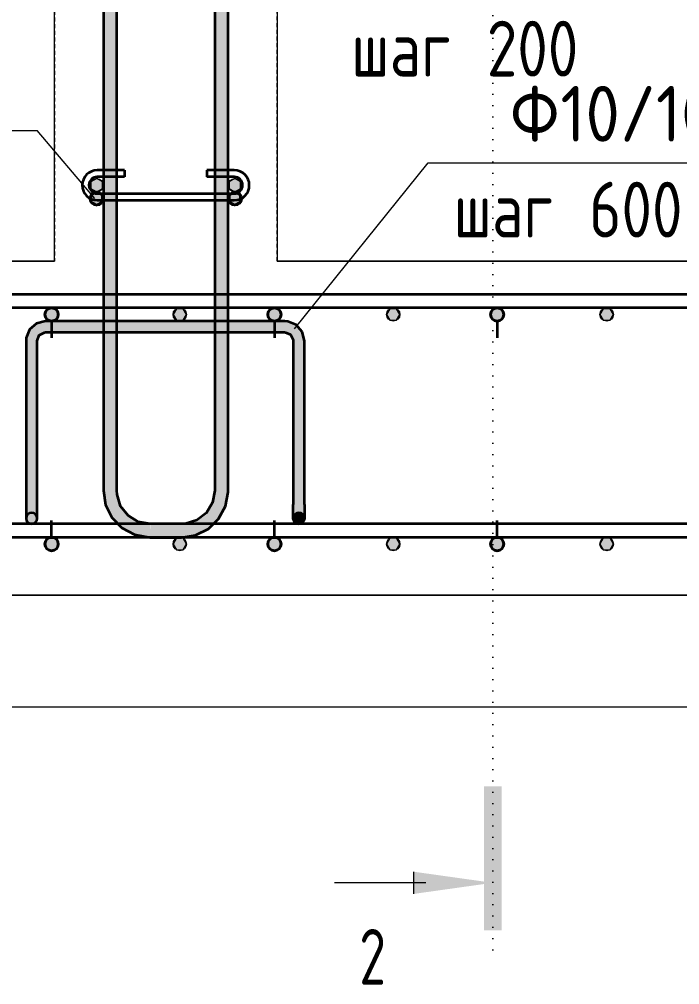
# Model space of a CAD drawing. Header units: millimetres. Extents: x -24758 to -3756, y -1583 to 75054.
# Drawn here: x -13826 to -13233, y -1529 to -663 of the extents above; entities that cross this region are included whole.
import ezdxf

# ---------------------------------------------------------------- set-up
doc = ezdxf.new("R2010")
doc.units = ezdxf.units.MM
doc.linetypes.add('01 Штриховая _4 мм_', pattern=[6, 3.5, -2.5])
doc.linetypes.add('04 Пунктир 10мм', pattern=[10, 0, -10])
for name, color, linetype, lineweight in [('AA_Oformlenie', 7, 'Continuous', 9), ('AA_Razrez', 7, 'Continuous', 9), ('AA_Vinoska', 7, 'Continuous', 9), ('AF_Element', 7, 'Continuous', 60), ('AF_Element_Опалубка', 7, 'Continuous', 20), ('AF_Perekritie_Опалубка', 7, 'Continuous', 20), ('AF_Stena_Опалубка', 7, 'Continuous', 20), ('KR_Armatura', 7, 'Continuous', 20), ('KR_Armatura_Tonkie', 7, 'Continuous', 20), ('KR_Fundament', 7, 'Continuous', 20)]:
    doc.layers.add(name, color=color, linetype=linetype, lineweight=lineweight)
doc.styles.add('ISOCPEUR', font='isocpeur.ttf', dxfattribs={"width": 0.7, "height": 50})
doc.styles.add('ISOCPEUR_1', font='isocpeur.ttf', dxfattribs={"width": 0.9, "height": 50})
doc.styles.add('ISOCPEUR_2', font='isocpeur.ttf', dxfattribs={"width": 0.8, "height": 50})

# ---------------------------------------------------------------- blocks, each defined once
blk = doc.blocks.new('Лестница тип 2 ед2 - Лестница тип 2 ед1-3683842-Сечение 2')
at = {"layer": 'AF_Element', "lineweight": 20}
for p, q in [((-23075.06, -220), (-23075.06, -880)), ((-21975.06, -220), (-23075.06, -220)), ((-21975.06, -880), (-21975.06, -220)), ((-23275.06, -313.48), (-23575.06, -443.48)), ((-23275.06, -880), (-23275.06, -313.48)), ((-23575.06, -443.48), (-23575.06, -880)), ((-23575.06, -880), (-23275.06, -880)), ((-23075.06, -880), (-21975.06, -880))]:
    blk.add_line(p, q, dxfattribs=at)
blk = doc.blocks.new('350_Стержень П торец СК-СГ _НесАрм_РабПлоск_ - 350_Стержень П торец СК-СГ _НесАрм_РабПлоск_-3713996-Сечение 2')
at = {"layer": 'KR_Armatura_Tonkie', "lineweight": 35}
for points in [[(-23677.56, -934), (-23676.01, -933.8), (-23674.56, -933.2), (-23673.32, -932.24), (-23672.37, -931), (-23671.77, -929.55), (-23671.56, -928), (-23671.77, -926.45), (-23672.37, -925), (-23673.32, -923.76), (-23674.56, -922.8), (-23676.01, -922.2), (-23677.56, -922), (-23679.11, -922.2), (-23680.56, -922.8), (-23681.8, -923.76), (-23682.76, -925), (-23683.42, -926.94), (-23683.56, -928), (-23683.36, -929.55), (-23682.76, -931), (-23681.8, -932.24), (-23680.56, -933.2), (-23679.11, -933.8)], [(-23677.56, -934), (-23676.01, -933.8), (-23674.56, -933.2), (-23673.32, -932.24), (-23672.37, -931), (-23671.77, -929.55), (-23671.56, -928), (-23671.77, -926.45), (-23672.37, -925), (-23673.32, -923.76), (-23674.56, -922.8), (-23676.01, -922.2), (-23677.56, -922), (-23679.11, -922.2), (-23680.56, -922.8), (-23681.8, -923.76), (-23682.76, -925), (-23683.42, -926.94), (-23683.56, -928), (-23683.36, -929.55), (-23682.76, -931), (-23681.8, -932.24), (-23680.56, -933.2), (-23679.11, -933.8)], [(-23677.56, -1140), (-23676.01, -1139.8), (-23674.56, -1139.2), (-23673.32, -1138.24), (-23672.37, -1137), (-23671.77, -1135.55), (-23671.56, -1134), (-23671.77, -1132.45), (-23672.37, -1131), (-23673.32, -1129.76), (-23674.56, -1128.8), (-23676.01, -1128.2), (-23677.56, -1128), (-23679.11, -1128.2), (-23680.56, -1128.8), (-23681.8, -1129.76), (-23682.76, -1131), (-23683.36, -1132.45), (-23683.56, -1134), (-23683.36, -1135.55), (-23682.76, -1137), (-23681.8, -1138.24), (-23680.56, -1139.2), (-23679.11, -1139.8), (-23677.6, -1139.99)], [(-23677.56, -1140), (-23676.01, -1139.8), (-23674.56, -1139.2), (-23673.32, -1138.24), (-23672.37, -1137), (-23671.77, -1135.55), (-23671.56, -1134), (-23671.77, -1132.45), (-23672.37, -1131), (-23673.32, -1129.76), (-23674.56, -1128.8), (-23676.01, -1128.2), (-23677.56, -1128), (-23679.11, -1128.2), (-23680.56, -1128.8), (-23681.8, -1129.76), (-23682.76, -1131), (-23683.36, -1132.45), (-23683.56, -1134), (-23683.36, -1135.55), (-23682.76, -1137), (-23681.8, -1138.24), (-23680.56, -1139.2), (-23679.11, -1139.8), (-23677.6, -1139.99)]]:
    blk.add_hatch(color=256, dxfattribs=at).paths.add_polyline_path(points)
at = {"layer": 'AA_Oformlenie'}
for centre, start, end in [((-23677.56, -928), 0, 180), ((-23677.56, -928), 180, 0), ((-23677.56, -1134), 0, 180), ((-23677.56, -1134), 180, 0)]:
    blk.add_arc(centre, 6, start, end, dxfattribs=at)
at = {"layer": 'KR_Armatura_Tonkie', "lineweight": 35}
for p, q in [((-23677.56, -934), (-23677.56, -949)), ((-23677.56, -1128), (-23677.56, -1113))]:
    blk.add_line(p, q, dxfattribs=at)
for centre in [(-23677.56, -928), (-23677.56, -1134)]:
    blk.add_circle(centre, 6, dxfattribs=at)
for centre, start, end in [((-23677.56, -928), 90, 270), ((-23677.56, -928), 270, 90), ((-23677.56, -1134), 90, 270), ((-23677.56, -1134), 270, 90)]:
    blk.add_arc(centre, 6, start, end, dxfattribs=at)
blk = doc.blocks.new('261_Лягушка _НесАрм_РабПлоск_ - 10 А240-3855019-Сечение 2')
at = {"layer": 'KR_Armatura_Tonkie', "lineweight": 35}
for points in [[(-23300.56, -951.5), (-23295.56, -951.5), (-23291.9, -942.66), (-23283.06, -939), (-23283.06, -934), (-23287.97, -934.72), (-23290.88, -936.16), (-23294.24, -938.41), (-23295.51, -939.47), (-23297.84, -942.13), (-23299.89, -946.87), (-23300.05, -947.98)], [(-23050.56, -951.5), (-23051.28, -946.59), (-23052.72, -943.68), (-23054.97, -940.32), (-23055.56, -939.47), (-23058.69, -936.72), (-23063.54, -934.65), (-23068.06, -934.17), (-23068.06, -939), (-23059.22, -942.66), (-23055.56, -951.5), (-23050.73, -951.5)], [(-23295.56, -951.5), (-23290.56, -951.5), (-23290.29, -950.31), (-23288.63, -945.93), (-23283.06, -943.83), (-23283.06, -939), (-23291.9, -942.66), (-23294.29, -948.44)], [(-23059.1, -951.5), (-23055.56, -951.5), (-23059.22, -942.66), (-23068.06, -939), (-23068.06, -944), (-23066.88, -944.28), (-23062.49, -945.93), (-23060.39, -951.5), (-23059.76, -951.5)], [(-23300.39, -1098.5), (-23295.56, -1098.5), (-23295.56, -951.5), (-23300.56, -951.5), (-23300.56, -1098.5)], [(-23290.56, -1098.5), (-23290.73, -951.5), (-23295.56, -951.5), (-23295.56, -1098.5), (-23290.73, -1098.5)], [(-23055.56, -1098.5), (-23055.56, -951.5), (-23060.56, -951.5), (-23060.39, -1098.5), (-23056.86, -1098.5)], [(-23055.56, -1098.5), (-23050.56, -1098.5), (-23050.73, -951.5), (-23055.56, -951.5), (-23055.56, -1096.83)], [(-23295.56, -1116), (-23295.56, -1098.5), (-23300.56, -1098.5), (-23300.45, -1108.91), (-23300.42, -1112.08), (-23300.05, -1113.11), (-23299.89, -1113.5), (-23298.92, -1114.67), (-23298.06, -1115.33), (-23296.86, -1115.83)], [(-23295.56, -1116), (-23294.27, -1115.83), (-23293.06, -1115.33), (-23292.03, -1114.54), (-23291.23, -1113.5), (-23290.66, -1111.76), (-23290.56, -1111), (-23290.68, -1104.86), (-23290.73, -1098.5), (-23295.56, -1098.5), (-23295.56, -1114.67)], [(-23060.56, -1111), (-23060.39, -1109.71), (-23059.89, -1108.5), (-23059.1, -1107.46), (-23058.06, -1106.67), (-23056.86, -1106.17), (-23055.56, -1106), (-23055.56, -1098.5), (-23060.56, -1098.5), (-23060.52, -1110.01)], [(-23050.73, -1109.71), (-23050.69, -1106.17), (-23050.73, -1098.5), (-23055.56, -1098.5), (-23055.56, -1106), (-23054.27, -1106.17), (-23053.06, -1106.67), (-23051.59, -1108.04), (-23051.23, -1108.5)], [(-23055.56, -1116), (-23054.27, -1115.83), (-23052.54, -1114.93), (-23052.03, -1114.54), (-23051.23, -1113.5), (-23050.73, -1112.29), (-23050.56, -1111), (-23050.73, -1109.71), (-23051.23, -1108.5), (-23052.03, -1107.46), (-23053.06, -1106.67), (-23054.27, -1106.17), (-23055.56, -1106), (-23056.86, -1106.17), (-23058.06, -1106.67), (-23059.1, -1107.46), (-23059.89, -1108.5), (-23060.39, -1109.71), (-23060.56, -1111), (-23060.39, -1112.29), (-23059.89, -1113.5), (-23058.58, -1114.93), (-23058.06, -1115.33), (-23056.86, -1115.83)]]:
    blk.add_hatch(color=256, dxfattribs=at).paths.add_polyline_path(points)
h = blk.add_hatch(color=256, dxfattribs=at)
h.paths.add_polyline_path([(-23283.06, -939), (-23231.06, -939), (-23231.06, -934), (-23283.06, -934.17), (-23283.06, -937.71)])
h.paths.add_polyline_path([(-23219.06, -939), (-23131.06, -939), (-23131.06, -934), (-23219.06, -934.17), (-23219.06, -938.61)])
h.paths.add_polyline_path([(-23078.17, -939), (-23068.06, -939), (-23068.06, -934), (-23119.06, -934.17), (-23119.06, -939), (-23092.96, -939)])
h = blk.add_hatch(color=256, dxfattribs=at)
h.paths.add_polyline_path([(-23231.06, -944), (-23231.06, -939), (-23283.06, -939), (-23283.06, -944), (-23240.88, -944)])
h.paths.add_polyline_path([(-23219.06, -944), (-23131.06, -943.83), (-23131.06, -939), (-23219.06, -939), (-23219.06, -943.95)])
h.paths.add_polyline_path([(-23068.93, -944), (-23068.06, -943.83), (-23068.06, -939), (-23119.06, -939), (-23119.06, -944), (-23078.17, -944)])
for p, q in [((-23068.06, -934), (-23283.06, -934)), ((-23283.06, -944), (-23068.06, -944)), ((-23300.56, -951.5), (-23300.56, -1098.5)), ((-23290.56, -1098.5), (-23290.56, -951.5)), ((-23060.56, -951.5), (-23060.56, -1098.5)), ((-23050.56, -1098.5), (-23050.56, -951.5))]:
    blk.add_line(p, q, dxfattribs=at)
at = {"layer": 'KR_Armatura_Tonkie', "lineweight": 35, "flags": 128}
for points in [[(-23283.06, -934), (-23291.07, -935.94), (-23297.3, -941.33), (-23300.38, -948.98), (-23300.56, -951.5)], [(-23050.56, -951.5), (-23052.5, -943.49), (-23057.89, -937.26), (-23065.54, -934.18), (-23068.06, -934)], [(-23290.56, -951.5), (-23288.67, -946.52), (-23283.95, -944.05), (-23283.06, -944)], [(-23068.06, -944), (-23063.08, -945.89), (-23060.61, -950.61), (-23060.56, -951.5)], [(-23300.56, -1098.5), (-23300.56, -1105.17), (-23300.56, -1109.78), (-23300.56, -1111)], [(-23290.56, -1111), (-23290.56, -1109.07), (-23290.56, -1103.89), (-23290.56, -1098.5)], [(-23060.56, -1111), (-23060.56, -1109.07), (-23060.56, -1103.89), (-23060.56, -1098.5)], [(-23050.56, -1098.5), (-23050.56, -1105.17), (-23050.56, -1109.78), (-23050.56, -1111)], [(-23060.56, -1111), (-23058.71, -1107.12), (-23055.56, -1106)], [(-23055.56, -1106), (-23051.68, -1107.85), (-23050.56, -1111)], [(-23055.56, -1116), (-23059.45, -1114.15), (-23060.56, -1111)], [(-23050.56, -1111), (-23052.41, -1114.88), (-23055.56, -1116)]]:
    blk.add_lwpolyline(points, dxfattribs=at)
at = {"layer": 'KR_Armatura_Tonkie', "lineweight": 35}
for centre, start, end in [((-23295.56, -1111), 90, 270), ((-23295.56, -1111), 270, 90), ((-23055.56, -1111), 90, 270), ((-23055.56, -1111), 270, 90)]:
    blk.add_arc(centre, 5, start, end, dxfattribs=at)
blk = doc.blocks.new('351_Ряд стержней П переменный шаг _НесАрм_РабПлоск_ - Тип 1-3896563-Сечение 2')
at = {"layer": 'KR_Armatura_Tonkie', "lineweight": 35}
for points in [[(-23226.61, -1086), (-23219.06, -1086), (-23219.27, 708), (-23231.06, 708), (-23230.86, -1086), (-23228.06, -1086)], [(-23125.06, -1086), (-23119.06, -1086), (-23119.27, 708), (-23131.06, 708), (-23130.83, -1086), (-23126.61, -1086)], [(-23189.06, -1128), (-23189.11, -1115.99), (-23197.36, -1114.76), (-23204.06, -1111.98), (-23210.27, -1107.21), (-23215.04, -1101), (-23218.04, -1093.76), (-23219.27, -1086), (-23231.06, -1086), (-23229.63, -1096.87), (-23225.43, -1107), (-23218.76, -1115.7), (-23210.06, -1122.37), (-23199.93, -1126.57), (-23193.15, -1127.46)], [(-23161.06, -1128), (-23150.19, -1126.57), (-23140.06, -1122.37), (-23131.36, -1115.7), (-23124.49, -1106.51), (-23120.49, -1096.87), (-23119.27, -1086), (-23131.06, -1086), (-23132.3, -1094.29), (-23135.08, -1101), (-23139.85, -1107.21), (-23146.06, -1111.98), (-23153.3, -1114.98), (-23161.06, -1116.2), (-23161.06, -1127.8)], [(-23189.06, -1128), (-23161.06, -1127.8), (-23161.06, -1116), (-23189.06, -1116.23), (-23189.06, -1127.8)]]:
    blk.add_hatch(color=256, dxfattribs=at).paths.add_polyline_path(points)
for p, q in [((-23231.06, 708), (-23231.06, -1086)), ((-23231.06, 708), (-23231.06, -1086)), ((-23231.06, 708), (-23231.06, -1086)), ((-23231.06, 708), (-23231.06, -1086)), ((-23231.06, 708), (-23231.06, -1086)), ((-23231.06, 708), (-23231.06, -1086)), ((-23219.06, -1086), (-23219.06, 708)), ((-23219.06, -1086), (-23219.06, 708)), ((-23219.06, -1086), (-23219.06, 708)), ((-23219.06, -1086), (-23219.06, 708)), ((-23219.06, -1086), (-23219.06, 708)), ((-23219.06, -1086), (-23219.06, 708)), ((-23131.06, 708), (-23131.06, -1086)), ((-23131.06, 708), (-23131.06, -1086)), ((-23131.06, 708), (-23131.06, -1086)), ((-23131.06, 708), (-23131.06, -1086)), ((-23131.06, 708), (-23131.06, -1086)), ((-23131.06, 708), (-23131.06, -1086)), ((-23119.06, -1086), (-23119.06, 708)), ((-23119.06, -1086), (-23119.06, 708)), ((-23119.06, -1086), (-23119.06, 708)), ((-23119.06, -1086), (-23119.06, 708)), ((-23119.06, -1086), (-23119.06, 708)), ((-23119.06, -1086), (-23119.06, 708)), ((-23161.06, -1116), (-23189.06, -1116)), ((-23161.06, -1116), (-23189.06, -1116)), ((-23161.06, -1116), (-23189.06, -1116)), ((-23161.06, -1116), (-23189.06, -1116)), ((-23161.06, -1116), (-23189.06, -1116)), ((-23161.06, -1116), (-23189.06, -1116)), ((-23189.06, -1128), (-23161.06, -1128)), ((-23189.06, -1128), (-23161.06, -1128)), ((-23189.06, -1128), (-23161.06, -1128)), ((-23189.06, -1128), (-23161.06, -1128)), ((-23189.06, -1128), (-23161.06, -1128)), ((-23189.06, -1128), (-23161.06, -1128))]:
    blk.add_line(p, q, dxfattribs=at)
at = {"layer": 'KR_Armatura_Tonkie', "lineweight": 35, "flags": 128}
for points in [[(-23231.06, -1086), (-23229.1, -1098.69), (-23223.4, -1110.19), (-23214.48, -1119.43), (-23203.2, -1125.55), (-23190.59, -1127.97), (-23189.06, -1128)], [(-23231.06, -1086), (-23229.1, -1098.69), (-23223.4, -1110.19), (-23214.48, -1119.43), (-23203.2, -1125.55), (-23190.59, -1127.97), (-23189.06, -1128)], [(-23231.06, -1086), (-23229.1, -1098.69), (-23223.4, -1110.19), (-23214.48, -1119.43), (-23203.2, -1125.55), (-23190.59, -1127.97), (-23189.06, -1128)], [(-23231.06, -1086), (-23229.1, -1098.69), (-23223.4, -1110.19), (-23214.48, -1119.43), (-23203.2, -1125.55), (-23190.59, -1127.97), (-23189.06, -1128)], [(-23231.06, -1086), (-23229.1, -1098.69), (-23223.4, -1110.19), (-23214.48, -1119.43), (-23203.2, -1125.55), (-23190.59, -1127.97), (-23189.06, -1128)], [(-23231.06, -1086), (-23229.1, -1098.69), (-23223.4, -1110.19), (-23214.48, -1119.43), (-23203.2, -1125.55), (-23190.59, -1127.97), (-23189.06, -1128)], [(-23189.06, -1116), (-23199.72, -1114.04), (-23208.98, -1108.43), (-23215.65, -1099.89), (-23218.85, -1089.54), (-23219.06, -1086)], [(-23189.06, -1116), (-23199.72, -1114.04), (-23208.98, -1108.43), (-23215.65, -1099.89), (-23218.85, -1089.54), (-23219.06, -1086)], [(-23189.06, -1116), (-23199.72, -1114.04), (-23208.98, -1108.43), (-23215.65, -1099.89), (-23218.85, -1089.54), (-23219.06, -1086)], [(-23189.06, -1116), (-23199.72, -1114.04), (-23208.98, -1108.43), (-23215.65, -1099.89), (-23218.85, -1089.54), (-23219.06, -1086)], [(-23189.06, -1116), (-23199.72, -1114.04), (-23208.98, -1108.43), (-23215.65, -1099.89), (-23218.85, -1089.54), (-23219.06, -1086)], [(-23189.06, -1116), (-23199.72, -1114.04), (-23208.98, -1108.43), (-23215.65, -1099.89), (-23218.85, -1089.54), (-23219.06, -1086)], [(-23161.06, -1128), (-23148.37, -1126.04), (-23136.87, -1120.33), (-23127.63, -1111.42), (-23121.51, -1100.14), (-23119.09, -1087.53), (-23119.06, -1086)], [(-23131.06, -1086), (-23133.02, -1096.66), (-23138.63, -1105.92), (-23147.17, -1112.59), (-23157.52, -1115.79), (-23161.06, -1116)], [(-23161.06, -1128), (-23148.37, -1126.04), (-23136.87, -1120.33), (-23127.63, -1111.42), (-23121.51, -1100.14), (-23119.09, -1087.53), (-23119.06, -1086)], [(-23131.06, -1086), (-23133.02, -1096.66), (-23138.63, -1105.92), (-23147.17, -1112.59), (-23157.52, -1115.79), (-23161.06, -1116)], [(-23161.06, -1128), (-23148.37, -1126.04), (-23136.87, -1120.33), (-23127.63, -1111.42), (-23121.51, -1100.14), (-23119.09, -1087.53), (-23119.06, -1086)], [(-23131.06, -1086), (-23133.02, -1096.66), (-23138.63, -1105.92), (-23147.17, -1112.59), (-23157.52, -1115.79), (-23161.06, -1116)], [(-23161.06, -1128), (-23148.37, -1126.04), (-23136.87, -1120.33), (-23127.63, -1111.42), (-23121.51, -1100.14), (-23119.09, -1087.53), (-23119.06, -1086)], [(-23131.06, -1086), (-23133.02, -1096.66), (-23138.63, -1105.92), (-23147.17, -1112.59), (-23157.52, -1115.79), (-23161.06, -1116)], [(-23161.06, -1128), (-23148.37, -1126.04), (-23136.87, -1120.33), (-23127.63, -1111.42), (-23121.51, -1100.14), (-23119.09, -1087.53), (-23119.06, -1086)], [(-23131.06, -1086), (-23133.02, -1096.66), (-23138.63, -1105.92), (-23147.17, -1112.59), (-23157.52, -1115.79), (-23161.06, -1116)], [(-23161.06, -1128), (-23148.37, -1126.04), (-23136.87, -1120.33), (-23127.63, -1111.42), (-23121.51, -1100.14), (-23119.09, -1087.53), (-23119.06, -1086)], [(-23131.06, -1086), (-23133.02, -1096.66), (-23138.63, -1105.92), (-23147.17, -1112.59), (-23157.52, -1115.79), (-23161.06, -1116)]]:
    blk.add_lwpolyline(points, dxfattribs=at)
blk = doc.blocks.new('Разрез - Номер узла_ сзади-394133-Сечение 2')
at = {"layer": 'AA_Razrez'}
for points in [[(-22873.48, -1351.43), (-22889.44, -1351.43), (-22889.44, -1480.55), (-22873.48, -1480.55)], [(-22952.23, -1428.08), (-22952.23, -1447.94), (-22881.56, -1438.01)]]:
    blk.add_hatch(color=256, dxfattribs=at).paths.add_polyline_path(points)
for p, q in [((-22952.23, -1447.94), (-22952.23, -1428.08)), ((-22941.56, -1438.01), (-23023.49, -1438.01))]:
    blk.add_line(p, q, dxfattribs=at)
blk = doc.blocks.new('042_М_Арматуры - Диам длина поз _ Комментарий-2260297-Сечение 2')
at = {"layer": 'AA_Vinoska'}
blk.add_line((-22353.06, -383.06), (-21993.06, -383.06), dxfattribs=at)
blk = doc.blocks.new('042_М_Арматуры - Диам длина поз _ Комментарий полка 14-3923643-Сечение 2')
at = {"layer": 'AA_Vinoska'}
blk.add_line((-24031.65, -1360.94), (-23751.65, -1360.94), dxfattribs=at)

msp = doc.modelspace()

# ---------------------------------------------------------------- hatches: boundary and pattern name
at = {"layer": 'KR_Armatura'}
h = msp.add_hatch(color=256, dxfattribs=at)
edge = h.paths.add_edge_path()
edge.add_arc((-13756.0732, -812), 6, 0, 360)
for points in [[(-13756.0732, -818), (-13750.877, -815), (-13750.877, -809), (-13756.0732, -806), (-13761.2694, -809), (-13761.2694, -815), (-13759.8947, -815.7937)], [(-13632.0732, -818), (-13626.877, -815), (-13626.877, -809), (-13632.0732, -806), (-13637.2694, -809), (-13637.2694, -815)], [(-13684.5277, -933.1962), (-13678.5277, -933.1962), (-13675.5277, -928), (-13678.5277, -922.8038), (-13684.5277, -922.8038), (-13687.5277, -928)], [(-13486.8914, -933.1962), (-13483.8914, -928), (-13486.8914, -922.8038), (-13492.8914, -922.8038), (-13495.8914, -928), (-13492.8914, -933.1962)], [(-13301.255, -933.1962), (-13295.255, -933.1962), (-13292.255, -928), (-13295.255, -922.8038), (-13301.255, -922.8038), (-13304.255, -928)], [(-13684.5277, -1139.1962), (-13678.5277, -1139.1962), (-13675.5277, -1134), (-13678.5277, -1128.8038), (-13684.5277, -1128.8038), (-13687.5277, -1134)], [(-13486.8914, -1139.1962), (-13483.8914, -1134), (-13486.8914, -1128.8038), (-13492.8914, -1128.8038), (-13495.8914, -1134), (-13492.8914, -1139.1962)], [(-13301.255, -1139.1962), (-13295.255, -1139.1962), (-13292.255, -1134), (-13295.255, -1128.8038), (-13301.255, -1128.8038), (-13304.255, -1134)]]:
    msp.add_hatch(color=256, dxfattribs=at).paths.add_polyline_path(points)
h = msp.add_hatch(color=256, dxfattribs=at)
edge = h.paths.add_edge_path()
edge.add_arc((-13632.0732, -812), 6, 0, 360)
h = msp.add_hatch(color=256, dxfattribs=at)
edge = h.paths.add_edge_path()
edge.add_arc((-13681.5277, -928), 6, 0, 360)
h = msp.add_hatch(color=256, dxfattribs=at)
edge = h.paths.add_edge_path()
edge.add_arc((-13489.8914, -928), 6, 0, 360)
h = msp.add_hatch(color=256, dxfattribs=at)
edge = h.paths.add_edge_path()
edge.add_arc((-13298.255, -928), 6, 0, 360)
h = msp.add_hatch(color=256, dxfattribs=at)
edge = h.paths.add_edge_path()
edge.add_arc((-13681.5277, -1134), 6, 0, 360)
h = msp.add_hatch(color=256, dxfattribs=at)
edge = h.paths.add_edge_path()
edge.add_arc((-13489.8914, -1134), 6, 0, 360)
h = msp.add_hatch(color=256, dxfattribs=at)
edge = h.paths.add_edge_path()
edge.add_arc((-13298.255, -1134), 6, 0, 360)
at = {"layer": 'KR_Armatura_Tonkie', "lineweight": 35}
h = msp.add_hatch(color=256, dxfattribs=at)
edge = h.paths.add_edge_path()
edge.add_arc((-13756.0732, -824), 6, 0, 360)
for points in [[(-13756.0732, -830), (-13750.877, -827), (-13750.877, -821), (-13756.0732, -818), (-13761.2694, -821), (-13761.2694, -827), (-13759.8947, -827.7937)], [(-13632.0732, -830), (-13626.877, -827), (-13626.877, -821), (-13632.0732, -818), (-13637.2694, -821), (-13637.2694, -827)]]:
    msp.add_hatch(color=256, dxfattribs=at).paths.add_polyline_path(points)
h = msp.add_hatch(color=256, dxfattribs=at)
edge = h.paths.add_edge_path()
edge.add_arc((-13632.0732, -824), 6, 0, 360)

# ---------------------------------------------------------------- linework, layer by layer
at = {"layer": 'AA_Razrez', "linetype": '04 Пунктир 10мм'}
msp.add_line((-13400.5732, -1498.0111), (-13400.5732, 598.7456), dxfattribs=at)
at = {"layer": 'AA_Vinoska'}
for p, q in [((-13757.8499, -824), (-13809.5545, -762.9963)), ((-13578.6166, -940.8426), (-13458.653, -791.9675))]:
    msp.add_line(p, q, dxfattribs=at)
at = {"layer": 'AF_Perekritie_Опалубка', "lineweight": 9}
for p, q in [((-14494.0732, -1180), (-12294.0732, -1180)), ((-12294.0732, -1180), (-14494.0732, -1180))]:
    msp.add_line(p, q, dxfattribs=at)
at = {"layer": 'AF_Stena_Опалубка', "linetype": '01 Штриховая _4 мм_'}
for p, q in [((-13594.0732, -880), (-13594.0732, -220)), ((-13794.0732, -313.4778), (-13794.0732, -880))]:
    msp.add_line(p, q, dxfattribs=at)
at = {"layer": 'KR_Armatura'}
for p, q in [((-13756.0732, -806), (-13761.2694, -809)), ((-13761.2694, -809), (-13761.2694, -815)), ((-13750.877, -809), (-13756.0732, -806)), ((-13750.877, -815), (-13750.877, -809)), ((-13632.0732, -806), (-13637.2694, -809)), ((-13637.2694, -809), (-13637.2694, -815)), ((-13626.877, -809), (-13632.0732, -806)), ((-13626.877, -815), (-13626.877, -809)), ((-13761.2694, -815), (-13759.8947, -815.7937)), ((-13759.8947, -815.7937), (-13756.0732, -818)), ((-13756.0732, -818), (-13750.877, -815)), ((-13637.2694, -815), (-13632.0732, -818)), ((-13632.0732, -818), (-13626.877, -815)), ((-13684.5277, -922.8038), (-13687.5277, -928)), ((-13678.5277, -922.8038), (-13684.5277, -922.8038)), ((-13675.5277, -928), (-13678.5277, -922.8038)), ((-13492.8914, -922.8038), (-13495.8914, -928)), ((-13486.8914, -922.8038), (-13492.8914, -922.8038)), ((-13483.8914, -928), (-13486.8914, -922.8038)), ((-13301.255, -922.8038), (-13304.255, -928)), ((-13295.255, -922.8038), (-13301.255, -922.8038)), ((-13292.255, -928), (-13295.255, -922.8038)), ((-13687.5277, -928), (-13684.5277, -933.1962)), ((-13684.5277, -933.1962), (-13678.5277, -933.1962)), ((-13678.5277, -933.1962), (-13675.5277, -928)), ((-13495.8914, -928), (-13492.8914, -933.1962)), ((-13492.8914, -933.1962), (-13486.8914, -933.1962)), ((-13486.8914, -933.1962), (-13483.8914, -928)), ((-13304.255, -928), (-13301.255, -933.1962)), ((-13301.255, -933.1962), (-13295.255, -933.1962)), ((-13295.255, -933.1962), (-13292.255, -928)), ((-13684.5277, -1128.8038), (-13687.5277, -1134)), ((-13687.5277, -1134), (-13684.5277, -1139.1962)), ((-13678.5277, -1128.8038), (-13684.5277, -1128.8038)), ((-13675.5277, -1134), (-13678.5277, -1128.8038)), ((-13678.5277, -1139.1962), (-13675.5277, -1134)), ((-13492.8914, -1128.8038), (-13495.8914, -1134)), ((-13495.8914, -1134), (-13492.8914, -1139.1962)), ((-13486.8914, -1128.8038), (-13492.8914, -1128.8038)), ((-13483.8914, -1134), (-13486.8914, -1128.8038)), ((-13486.8914, -1139.1962), (-13483.8914, -1134)), ((-13301.255, -1128.8038), (-13304.255, -1134)), ((-13304.255, -1134), (-13301.255, -1139.1962)), ((-13295.255, -1128.8038), (-13301.255, -1128.8038)), ((-13292.255, -1134), (-13295.255, -1128.8038)), ((-13295.255, -1139.1962), (-13292.255, -1134)), ((-13684.5277, -1139.1962), (-13678.5277, -1139.1962)), ((-13492.8914, -1139.1962), (-13486.8914, -1139.1962)), ((-13301.255, -1139.1962), (-13295.255, -1139.1962))]:
    msp.add_line(p, q, dxfattribs=at)
for centre in [(-13756.0732, -812), (-13632.0732, -812), (-13681.5277, -928), (-13489.8914, -928), (-13298.255, -928), (-13681.5277, -1134), (-13489.8914, -1134), (-13298.255, -1134)]:
    msp.add_circle(centre, 6, dxfattribs=at)
at = {"layer": 'KR_Armatura_Tonkie', "lineweight": 35}
for p, q in [((-13731.0599, -798.5), (-13755.5732, -798.5)), ((-13731.0599, -798.5), (-13755.5732, -798.5)), ((-13731.0599, -804.5), (-13755.5732, -804.5)), ((-13731.0599, -804.5), (-13755.5732, -804.5)), ((-13731.0599, -798.5), (-13731.0599, -804.5)), ((-13731.0599, -798.5), (-13731.0599, -804.5)), ((-13632.5732, -798.5), (-13657.0865, -798.5)), ((-13657.0865, -798.5), (-13657.0865, -804.5)), ((-13632.5732, -798.5), (-13657.0865, -798.5)), ((-13657.0865, -798.5), (-13657.0865, -804.5)), ((-13632.5732, -804.5), (-13657.0865, -804.5)), ((-13632.5732, -804.5), (-13657.0865, -804.5)), ((-13756.0732, -818), (-13761.2694, -821)), ((-13761.2694, -821), (-13761.2694, -827)), ((-13750.877, -821), (-13756.0732, -818)), ((-13755.5732, -819.5), (-13632.5732, -819.5)), ((-13755.5732, -819.5), (-13632.5732, -819.5)), ((-13750.877, -827), (-13750.877, -821)), ((-13632.0732, -818), (-13637.2694, -821)), ((-13637.2694, -821), (-13637.2694, -827)), ((-13626.877, -821), (-13632.0732, -818)), ((-13626.877, -827), (-13626.877, -821)), ((-13761.2694, -827), (-13759.8947, -827.7937)), ((-13759.8947, -827.7937), (-13756.0732, -830)), ((-13756.0732, -830), (-13750.877, -827)), ((-13755.5732, -825.5), (-13632.5732, -825.5)), ((-13755.5732, -825.5), (-13632.5732, -825.5)), ((-13637.2694, -827), (-13632.0732, -830)), ((-13632.0732, -830), (-13626.877, -827)), ((-12334.0732, -910), (-14454.0732, -910)), ((-12334.0732, -922), (-14454.0732, -922)), ((-12334.0732, -1116), (-14454.0732, -1116)), ((-12334.0732, -1128), (-14454.0732, -1128))]:
    msp.add_line(p, q, dxfattribs=at)
for centre in [(-13756.0732, -824), (-13632.0732, -824)]:
    msp.add_circle(centre, 6, dxfattribs=at)
for centre, radius, start, end in [((-13755.5732, -812), 13.5, 90, 270), ((-13755.5732, -812), 13.5, 90, 270), ((-13755.5732, -812), 7.5, 90, 270), ((-13755.5732, -812), 7.5, 90, 270), ((-13632.5732, -812), 13.5, 270, 90), ((-13632.5732, -812), 13.5, 270, 90), ((-13632.5732, -812), 7.5, 270, 90), ((-13632.5732, -812), 7.5, 270, 90)]:
    msp.add_arc(centre, radius, start, end, dxfattribs=at)
at = {"layer": 'KR_Fundament'}
for p, q in [((-13794.0732, -880), (-14094.0732, -880)), ((-12494.0732, -880), (-13594.0732, -880)), ((-14594.0732, -1280), (-12294.0732, -1280))]:
    msp.add_line(p, q, dxfattribs=at)

# ---------------------------------------------------------------- block references
at = {"layer": 'AA_Razrez'}
msp.add_blockref('Разрез - Номер узла_ сзади-394133-Сечение 2', (9480.9884, 0), dxfattribs=at)
at = {"layer": 'AA_Vinoska'}
for name, p in [('042_М_Арматуры - Диам длина поз _ Комментарий полка 14-3923643-Сечение 2', (9942.0938, 597.9429)), ('042_М_Арматуры - Диам длина поз _ Комментарий-2260297-Сечение 2', (8894.4086, -408.9072))]:
    msp.add_blockref(name, p, dxfattribs=at)
at = {"layer": 'AF_Element_Опалубка'}
msp.add_blockref('Лестница тип 2 ед2 - Лестница тип 2 ед1-3683842-Сечение 2', (9480.9884, 0), dxfattribs=at)
at = {"layer": 'KR_Armatura_Tonkie', "lineweight": 35}
for name, p in [('351_Ряд стержней П переменный шаг _НесАрм_РабПлоск_ - Тип 1-3896563-Сечение 2', (9480.9884, 0)), ('350_Стержень П торец СК-СГ _НесАрм_РабПлоск_ - 350_Стержень П торец СК-СГ _НесАрм_РабПлоск_-3713996-Сечение 2', (9880.9884, 0)), ('350_Стержень П торец СК-СГ _НесАрм_РабПлоск_ - 350_Стержень П торец СК-СГ _НесАрм_РабПлоск_-3713996-Сечение 2', (10080.9884, 0)), ('350_Стержень П торец СК-СГ _НесАрм_РабПлоск_ - 350_Стержень П торец СК-СГ _НесАрм_РабПлоск_-3713996-Сечение 2', (10280.9884, 0)), ('261_Лягушка _НесАрм_РабПлоск_ - 10 А240-3855019-Сечение 2', (9480.9884, 0))]:
    msp.add_blockref(name, p, dxfattribs=at)

# ---------------------------------------------------------------- texts
at = {"layer": 'AA_Razrez', "insert": (-13520.3558, -1479.4387), "char_height": 50, "width": 30.303787, "attachment_point": 1, "style": 'ISOCPEUR'}
msp.add_mtext('\\fISOCPEUR|b0|i0|c204|p34|;\\W.7;2', dxfattribs=at)
at = {"layer": 'AA_Vinoska', "char_height": 50, "attachment_point": 1}
for s, insert, width, style in [(' 200', (-13431.3027, -664.4245), 133.4008, 'ISOCPEUR_2'), ('шаг', (-13527.6111, -664.4245), 116.7257, 'ISOCPEUR_2'), ('\\fISOCPEUR|b0|i0|c204|p34|;\\W.9;Ф', (-13385.0202, -722.8854), 54.835425, 'ISOCPEUR_1'), ('10/106', (-13339.7764, -722.8854), 210.683475, 'ISOCPEUR_1'), (' 600', (-13339.4319, -808.8665), 133.4008, 'ISOCPEUR_2'), ('шаг', (-13435.7402, -808.8665), 116.7257, 'ISOCPEUR_2')]:
    msp.add_mtext(s, dxfattribs=dict(at, insert=insert, width=width, style=style))

doc.saveas('drawing.dxf')
